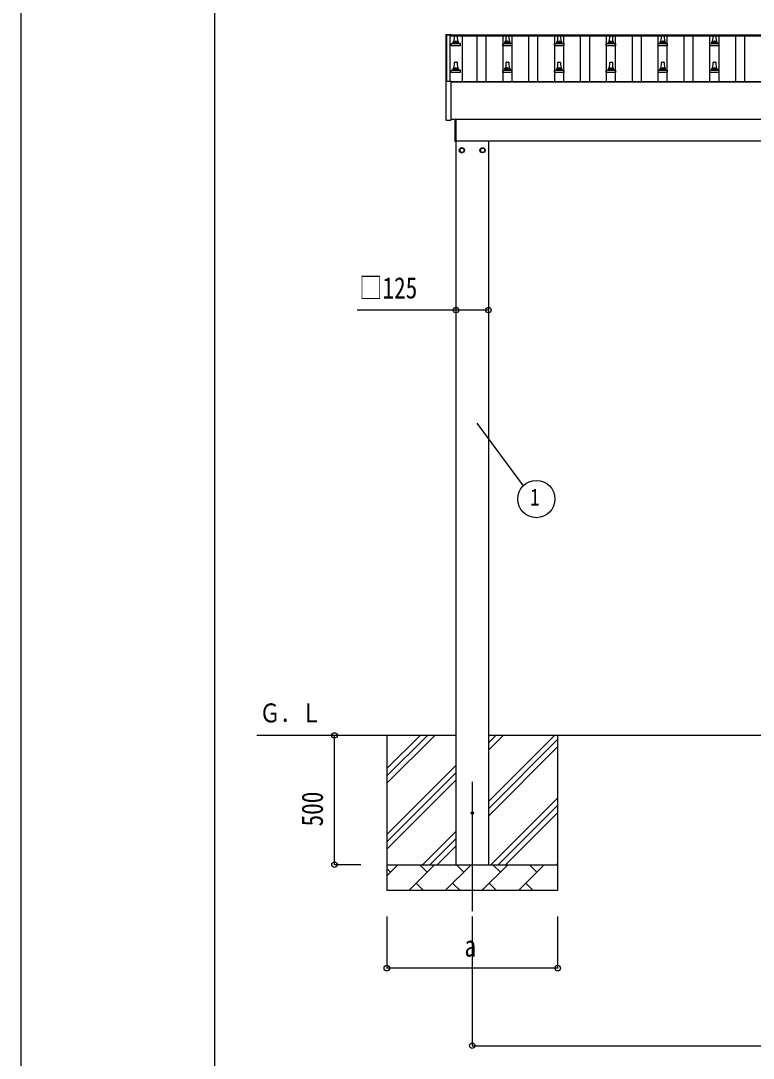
# Model space of a CAD drawing. Units: millimetres, scale not verified. Extents: x -10512 to 10512, y -7425 to 7425.
# Drawn here: x -10512 to -7681, y -3932 to 80 of the extents above; entities that cross this region are included whole.
import ezdxf
from ezdxf.enums import TextEntityAlignment as Align

# ---------------------------------------------------------------- set-up
doc = ezdxf.new("R2010")
doc.units = ezdxf.units.MM
doc.header["$LTSCALE"] = 30
for name, color, linetype in [('0-4_YKK_12', 2, 'Continuous'), ('0-5_YKK_13', 4, 'Continuous'), ('0-6_YKK_A1', 4, 'Continuous'), ('0-7_YKK_D', 6, 'Continuous'), ('0-8_YKK_ZWAK', 7, 'Continuous')]:
    doc.layers.add(name, color=color, linetype=linetype)
doc.styles.add('ＭＳ ゴシック', font='')
doc.styles.get('ＭＳ ゴシック').set_extended_font_data('MS Gothic')

msp = doc.modelspace()

# ---------------------------------------------------------------- linework, layer by layer
at = {"layer": '0-4_YKK_12'}
msp.add_line((-8767.45, -2863.5), (-8767.45, -3363.5), dxfattribs=at)
at = {"layer": '0-5_YKK_13'}
for p, q in [((-8869.25, 27.16), (-8869.25, 26.56)), ((-8869.25, 26.56), (-8869.25, -154.98)), ((-8868.25, 27.68), (-8850.25, 27.68)), ((-8849.25, 25.61), (-8849.25, 27.16)), ((-8849.25, 26.5), (-8849.25, 26.56)), ((-8836.95, -0.91), (-8836.22, 22.62)), ((-8835.22, 23.59), (-8826.68, 23.59)), ((-8825.68, 22.62), (-8824.95, -0.91)), ((-8636.95, -0.91), (-8636.22, 22.62)), ((-8635.22, 23.59), (-8626.68, 23.59)), ((-8625.68, 22.62), (-8624.95, -0.91)), ((-8436.95, -0.91), (-8436.22, 22.62)), ((-8435.22, 23.59), (-8426.68, 23.59)), ((-8425.68, 22.62), (-8424.95, -0.91)), ((-8236.95, -0.91), (-8236.22, 22.62)), ((-8235.22, 23.59), (-8226.68, 23.59)), ((-8225.68, 22.62), (-8224.95, -0.91)), ((-8036.95, -0.91), (-8036.22, 22.62)), ((-8035.22, 23.59), (-8026.68, 23.59)), ((-8025.68, 22.62), (-8024.95, -0.91)), ((-7836.95, -0.91), (-7836.22, 22.62)), ((-7835.22, 23.59), (-7826.68, 23.59)), ((-7825.68, 22.62), (-7824.95, -0.91)), ((-8849.2, -16.41), (-8849.2, -8.69)), ((-8812.7, -16.41), (-8849.2, -16.41)), ((-8848.82, -7.91), (-8813.08, -7.91)), ((-8848.44, -7.72), (-8841.71, -6.09)), ((-8841.33, -5.91), (-8820.57, -5.91)), ((-8840.95, -5.12), (-8840.95, -0.91)), ((-8839.95, -0.91), (-8821.95, -0.91)), ((-8820.95, -5.12), (-8820.95, -0.91)), ((-8813.46, -7.72), (-8820.19, -6.09)), ((-8812.7, -16.41), (-8812.7, -8.69)), ((-8649.2, -16.41), (-8649.2, -8.69)), ((-8612.7, -16.41), (-8649.2, -16.41)), ((-8648.82, -7.91), (-8613.08, -7.91)), ((-8648.44, -7.72), (-8641.71, -6.09)), ((-8641.33, -5.91), (-8620.57, -5.91)), ((-8640.95, -5.12), (-8640.95, -0.91)), ((-8639.95, -0.91), (-8621.95, -0.91)), ((-8620.95, -5.12), (-8620.95, -0.91)), ((-8613.46, -7.72), (-8620.19, -6.09)), ((-8612.7, -16.41), (-8612.7, -8.69)), ((-8449.2, -16.41), (-8449.2, -8.69)), ((-8412.7, -16.41), (-8449.2, -16.41)), ((-8448.82, -7.91), (-8413.08, -7.91)), ((-8448.44, -7.72), (-8441.71, -6.09)), ((-8441.33, -5.91), (-8420.57, -5.91)), ((-8440.95, -5.12), (-8440.95, -0.91)), ((-8439.95, -0.91), (-8421.95, -0.91)), ((-8420.95, -5.12), (-8420.95, -0.91)), ((-8413.46, -7.72), (-8420.19, -6.09)), ((-8412.7, -16.41), (-8412.7, -8.69)), ((-8249.2, -16.41), (-8249.2, -8.69)), ((-8212.7, -16.41), (-8249.2, -16.41)), ((-8248.82, -7.91), (-8213.08, -7.91)), ((-8248.44, -7.72), (-8241.71, -6.09)), ((-8241.33, -5.91), (-8220.57, -5.91)), ((-8240.95, -5.12), (-8240.95, -0.91)), ((-8239.95, -0.91), (-8221.95, -0.91)), ((-8220.95, -5.12), (-8220.95, -0.91)), ((-8213.46, -7.72), (-8220.19, -6.09)), ((-8212.7, -16.41), (-8212.7, -8.69)), ((-8049.2, -16.41), (-8049.2, -8.69)), ((-8012.7, -16.41), (-8049.2, -16.41)), ((-8048.82, -7.91), (-8013.08, -7.91)), ((-8048.44, -7.72), (-8041.71, -6.09)), ((-8041.33, -5.91), (-8020.57, -5.91)), ((-8040.95, -5.12), (-8040.95, -0.91)), ((-8039.95, -0.91), (-8021.95, -0.91)), ((-8020.95, -5.12), (-8020.95, -0.91)), ((-8013.46, -7.72), (-8020.19, -6.09)), ((-8012.7, -16.41), (-8012.7, -8.69)), ((-7849.2, -16.41), (-7849.2, -8.69)), ((-7812.7, -16.41), (-7849.2, -16.41)), ((-7848.82, -7.91), (-7813.08, -7.91)), ((-7848.44, -7.72), (-7841.71, -6.09)), ((-7841.33, -5.91), (-7820.57, -5.91)), ((-7840.95, -5.12), (-7840.95, -0.91)), ((-7839.95, -0.91), (-7821.95, -0.91)), ((-7820.95, -5.12), (-7820.95, -0.91)), ((-7813.46, -7.72), (-7820.19, -6.09)), ((-7812.7, -16.41), (-7812.7, -8.69)), ((-8835.22, -79.74), (-8826.68, -79.74)), ((-8635.22, -79.74), (-8626.68, -79.74)), ((-8435.22, -79.74), (-8426.68, -79.74)), ((-8235.22, -79.74), (-8226.68, -79.74)), ((-8035.22, -79.74), (-8026.68, -79.74)), ((-7835.22, -79.74), (-7826.68, -79.74)), ((-8849.2, -119.74), (-8849.2, -112.03)), ((-8812.7, -119.74), (-8849.2, -119.74)), ((-8848.82, -111.24), (-8813.08, -111.24)), ((-8848.44, -111.05), (-8841.71, -109.42)), ((-8841.33, -109.24), (-8820.57, -109.24)), ((-8840.95, -108.45), (-8840.95, -104.24)), ((-8839.95, -104.24), (-8821.95, -104.24)), ((-8836.95, -104.24), (-8836.22, -80.71)), ((-8825.68, -80.71), (-8824.95, -104.24)), ((-8820.95, -108.45), (-8820.95, -104.24)), ((-8813.46, -111.05), (-8820.19, -109.42)), ((-8812.7, -119.74), (-8812.7, -112.03)), ((-8649.2, -119.74), (-8649.2, -112.03)), ((-8612.7, -119.74), (-8649.2, -119.74)), ((-8648.82, -111.24), (-8613.08, -111.24)), ((-8648.44, -111.05), (-8641.71, -109.42)), ((-8641.33, -109.24), (-8620.57, -109.24)), ((-8640.95, -108.45), (-8640.95, -104.24)), ((-8639.95, -104.24), (-8621.95, -104.24)), ((-8636.95, -104.24), (-8636.22, -80.71)), ((-8625.68, -80.71), (-8624.95, -104.24)), ((-8620.95, -108.45), (-8620.95, -104.24)), ((-8613.46, -111.05), (-8620.19, -109.42)), ((-8612.7, -119.74), (-8612.7, -112.03)), ((-8449.2, -119.74), (-8449.2, -112.03)), ((-8412.7, -119.74), (-8449.2, -119.74)), ((-8448.82, -111.24), (-8413.08, -111.24)), ((-8448.44, -111.05), (-8441.71, -109.42)), ((-8441.33, -109.24), (-8420.57, -109.24)), ((-8440.95, -108.45), (-8440.95, -104.24)), ((-8439.95, -104.24), (-8421.95, -104.24)), ((-8436.95, -104.24), (-8436.22, -80.71)), ((-8425.68, -80.71), (-8424.95, -104.24)), ((-8420.95, -108.45), (-8420.95, -104.24)), ((-8413.46, -111.05), (-8420.19, -109.42)), ((-8412.7, -119.74), (-8412.7, -112.03)), ((-8249.2, -119.74), (-8249.2, -112.03)), ((-8212.7, -119.74), (-8249.2, -119.74)), ((-8248.82, -111.24), (-8213.08, -111.24)), ((-8248.44, -111.05), (-8241.71, -109.42)), ((-8241.33, -109.24), (-8220.57, -109.24)), ((-8240.95, -108.45), (-8240.95, -104.24)), ((-8239.95, -104.24), (-8221.95, -104.24)), ((-8236.95, -104.24), (-8236.22, -80.71)), ((-8225.68, -80.71), (-8224.95, -104.24)), ((-8220.95, -108.45), (-8220.95, -104.24)), ((-8213.46, -111.05), (-8220.19, -109.42)), ((-8212.7, -119.74), (-8212.7, -112.03)), ((-8049.2, -119.74), (-8049.2, -112.03)), ((-8012.7, -119.74), (-8049.2, -119.74)), ((-8048.82, -111.24), (-8013.08, -111.24)), ((-8048.44, -111.05), (-8041.71, -109.42)), ((-8041.33, -109.24), (-8020.57, -109.24)), ((-8040.95, -108.45), (-8040.95, -104.24)), ((-8039.95, -104.24), (-8021.95, -104.24)), ((-8036.95, -104.24), (-8036.22, -80.71)), ((-8025.68, -80.71), (-8024.95, -104.24)), ((-8020.95, -108.45), (-8020.95, -104.24)), ((-8013.46, -111.05), (-8020.19, -109.42)), ((-8012.7, -119.74), (-8012.7, -112.03)), ((-7849.2, -119.74), (-7849.2, -112.03)), ((-7812.7, -119.74), (-7849.2, -119.74)), ((-7848.82, -111.24), (-7813.08, -111.24)), ((-7848.44, -111.05), (-7841.71, -109.42)), ((-7841.33, -109.24), (-7820.57, -109.24)), ((-7840.95, -108.45), (-7840.95, -104.24)), ((-7839.95, -104.24), (-7821.95, -104.24)), ((-7836.95, -104.24), (-7836.22, -80.71)), ((-7825.68, -80.71), (-7824.95, -104.24)), ((-7820.95, -108.45), (-7820.95, -104.24)), ((-7813.46, -111.05), (-7820.19, -109.42)), ((-7812.7, -119.74), (-7812.7, -112.03)), ((-8869.25, -154.99), (-8869.25, -302.99)), ((-8868.25, -154.49), (-8868.75, -154.49)), ((-8850.25, -154.49), (-8868.25, -154.49)), ((-8849.75, -154.49), (-8850.25, -154.49)), ((-8849.25, -302.99), (-8849.25, -154.99)), ((-8868.75, -303.49), (-8849.75, -303.49)), ((-8832.95, -386), (-8832.95, -300.86)), ((-8830.95, -300.86), (-8830.95, -386)), ((-8830.95, -386), (-8832.95, -386)), ((-8798.85, -420.25), (-8798.95, -420.25)), ((-8798.85, -420.75), (-8798.95, -420.75)), ((-8736.05, -420.25), (-8735.95, -420.25)), ((-8736.05, -420.75), (-8735.95, -420.75))]:
    msp.add_line(p, q, dxfattribs=at)
for points in [[(-8869.25, 27.16), (-8869.22, 27.35), (-8869.14, 27.48), (-8869.05, 27.56), (-8868.97, 27.62), (-8868.89, 27.65), (-8868.84, 27.66), (-8868.8, 27.66), (-8868.76, 27.67), (-8868.57, 27.68), (-8868.39, 27.68), (-8868.25, 27.68)], [(-8850.25, 27.68), (-8850.06, 27.68), (-8849.89, 27.68), (-8849.75, 27.67), (-8849.68, 27.66), (-8849.62, 27.65), (-8849.53, 27.61), (-8849.4, 27.52), (-8849.31, 27.39), (-8849.3, 27.36)]]:
    msp.add_lwpolyline(points, dxfattribs=at)
for points in [[(-8807.45, -410.69), (-8815.95, -415.59), (-8815.95, -425.41), (-8807.45, -430.31), (-8798.95, -425.41), (-8798.95, -415.59)], [(-8727.45, -410.69), (-8718.95, -415.59), (-8718.95, -425.41), (-8727.45, -430.31), (-8735.95, -425.41), (-8735.95, -415.59)]]:
    msp.add_lwpolyline(points, close=True, dxfattribs=at)
for centre, radius in [((-8807.45, -420.5), 10), ((-8807.45, -420.5), 8.5), ((-8727.45, -420.5), 10), ((-8727.45, -420.5), 8.5), ((-8767.45, -2983.5), 4.5)]:
    msp.add_circle(centre, radius, dxfattribs=at)
for centre, radius, start, end in [((-8849.75, 27.16), 0.499, 0.00068, 23.5008), ((-8836.87, -1.54), 4.13, 90, 171.17633), ((-8835.22, 22.59), 1, 90, 178.60509), ((-8827.62, -0.91), 4.83, 133.60282, 180), ((-8834.28, -0.91), 4.83, 0, 46.39718), ((-8826.68, 22.59), 1, 1.39491, 90), ((-8825.04, -1.54), 4.13, 8.82367, 90), ((-8636.87, -1.54), 4.13, 90, 171.17633), ((-8635.22, 22.59), 1, 90, 178.60509), ((-8627.62, -0.91), 4.83, 133.60282, 180), ((-8634.28, -0.91), 4.83, 0, 46.39718), ((-8626.68, 22.59), 1, 1.39491, 90), ((-8625.04, -1.54), 4.13, 8.82367, 90), ((-8436.87, -1.54), 4.13, 90, 171.17633), ((-8435.22, 22.59), 1, 90, 178.60509), ((-8427.62, -0.91), 4.83, 133.60282, 180), ((-8434.28, -0.91), 4.83, 0, 46.39718), ((-8426.68, 22.59), 1, 1.39491, 90), ((-8425.04, -1.54), 4.13, 8.82367, 90), ((-8236.87, -1.54), 4.13, 90, 171.17633), ((-8235.22, 22.59), 1, 90, 178.60509), ((-8227.62, -0.91), 4.83, 133.60282, 180), ((-8234.28, -0.91), 4.83, 0, 46.39718), ((-8226.68, 22.59), 1, 1.39491, 90), ((-8225.04, -1.54), 4.13, 8.82367, 90), ((-8036.87, -1.54), 4.13, 90, 171.17633), ((-8035.22, 22.59), 1, 90, 178.60509), ((-8027.62, -0.91), 4.83, 133.60282, 180), ((-8034.28, -0.91), 4.83, 0, 46.39718), ((-8026.68, 22.59), 1, 1.39491, 90), ((-8025.04, -1.54), 4.13, 8.82367, 90), ((-7836.87, -1.54), 4.13, 90, 171.17633), ((-7835.22, 22.59), 1, 90, 178.60509), ((-7827.62, -0.91), 4.83, 133.60282, 180), ((-7834.28, -0.91), 4.83, 0, 46.39718), ((-7826.68, 22.59), 1, 1.39491, 90), ((-7825.04, -1.54), 4.13, 8.82367, 90), ((-8848.2, -8.69), 1, 103.62699, 180), ((-8841.95, -5.12), 1, 283.62699, 0), ((-8839.95, -1.91), 1, 90, 180), ((-8821.95, -1.91), 1, 0, 90), ((-8819.95, -5.12), 1, 180, 256.37301), ((-8813.7, -8.69), 1, 0, 76.37301), ((-8648.2, -8.69), 1, 103.62699, 180), ((-8641.95, -5.12), 1, 283.62699, 0), ((-8639.95, -1.91), 1, 90, 180), ((-8621.95, -1.91), 1, 0, 90), ((-8619.95, -5.12), 1, 180, 256.37301), ((-8613.7, -8.69), 1, 0, 76.37301), ((-8448.2, -8.69), 1, 103.62699, 180), ((-8441.95, -5.12), 1, 283.62699, 0), ((-8439.95, -1.91), 1, 90, 180), ((-8421.95, -1.91), 1, 0, 90), ((-8419.95, -5.12), 1, 180, 256.37301), ((-8413.7, -8.69), 1, 0, 76.37301), ((-8248.2, -8.69), 1, 103.62699, 180), ((-8241.95, -5.12), 1, 283.62699, 0), ((-8239.95, -1.91), 1, 90, 180), ((-8221.95, -1.91), 1, 0, 90), ((-8219.95, -5.12), 1, 180, 256.37301), ((-8213.7, -8.69), 1, 0, 76.37301), ((-8048.2, -8.69), 1, 103.62699, 180), ((-8041.95, -5.12), 1, 283.62699, 0), ((-8039.95, -1.91), 1, 90, 180), ((-8021.95, -1.91), 1, 0, 90), ((-8019.95, -5.12), 1, 180, 256.37301), ((-8013.7, -8.69), 1, 0, 76.37301), ((-7848.2, -8.69), 1, 103.62699, 180), ((-7841.95, -5.12), 1, 283.62699, 0), ((-7839.95, -1.91), 1, 90, 180), ((-7821.95, -1.91), 1, 0, 90), ((-7819.95, -5.12), 1, 180, 256.37301), ((-7813.7, -8.69), 1, 0, 76.37301), ((-8835.22, -80.74), 1, 90, 178.60509), ((-8826.68, -80.74), 1, 1.39491, 90), ((-8635.22, -80.74), 1, 90, 178.60509), ((-8626.68, -80.74), 1, 1.39491, 90), ((-8435.22, -80.74), 1, 90, 178.60509), ((-8426.68, -80.74), 1, 1.39491, 90), ((-8235.22, -80.74), 1, 90, 178.60509), ((-8226.68, -80.74), 1, 1.39491, 90), ((-8035.22, -80.74), 1, 90, 178.60509), ((-8026.68, -80.74), 1, 1.39491, 90), ((-7835.22, -80.74), 1, 90, 178.60509), ((-7826.68, -80.74), 1, 1.39491, 90), ((-8848.2, -112.03), 1, 103.62699, 180), ((-8841.95, -108.45), 1, 283.62699, 0), ((-8836.87, -104.87), 4.13, 90, 171.17633), ((-8839.95, -105.24), 1, 90, 180), ((-8827.62, -104.24), 4.83, 133.60282, 180), ((-8834.28, -104.24), 4.83, 0, 46.39718), ((-8825.04, -104.87), 4.13, 8.82367, 90), ((-8821.95, -105.24), 1, 0, 90), ((-8819.95, -108.45), 1, 180, 256.37301), ((-8813.7, -112.03), 1, 0, 76.37301), ((-8648.2, -112.03), 1, 103.62699, 180), ((-8641.95, -108.45), 1, 283.62699, 0), ((-8636.87, -104.87), 4.13, 90, 171.17633), ((-8639.95, -105.24), 1, 90, 180), ((-8627.62, -104.24), 4.83, 133.60282, 180), ((-8634.28, -104.24), 4.83, 0, 46.39718), ((-8625.04, -104.87), 4.13, 8.82367, 90), ((-8621.95, -105.24), 1, 0, 90), ((-8619.95, -108.45), 1, 180, 256.37301), ((-8613.7, -112.03), 1, 0, 76.37301), ((-8448.2, -112.03), 1, 103.62699, 180), ((-8441.95, -108.45), 1, 283.62699, 0), ((-8436.87, -104.87), 4.13, 90, 171.17633), ((-8439.95, -105.24), 1, 90, 180), ((-8427.62, -104.24), 4.83, 133.60282, 180), ((-8434.28, -104.24), 4.83, 0, 46.39718), ((-8425.04, -104.87), 4.13, 8.82367, 90), ((-8421.95, -105.24), 1, 0, 90), ((-8419.95, -108.45), 1, 180, 256.37301), ((-8413.7, -112.03), 1, 0, 76.37301), ((-8248.2, -112.03), 1, 103.62699, 180), ((-8241.95, -108.45), 1, 283.62699, 0), ((-8236.87, -104.87), 4.13, 90, 171.17633), ((-8239.95, -105.24), 1, 90, 180), ((-8227.62, -104.24), 4.83, 133.60282, 180), ((-8234.28, -104.24), 4.83, 0, 46.39718), ((-8225.04, -104.87), 4.13, 8.82367, 90), ((-8221.95, -105.24), 1, 0, 90), ((-8219.95, -108.45), 1, 180, 256.37301), ((-8213.7, -112.03), 1, 0, 76.37301), ((-8048.2, -112.03), 1, 103.62699, 180), ((-8041.95, -108.45), 1, 283.62699, 0), ((-8036.87, -104.87), 4.13, 90, 171.17633), ((-8039.95, -105.24), 1, 90, 180), ((-8027.62, -104.24), 4.83, 133.60282, 180), ((-8034.28, -104.24), 4.83, 0, 46.39718), ((-8025.04, -104.87), 4.13, 8.82367, 90), ((-8021.95, -105.24), 1, 0, 90), ((-8019.95, -108.45), 1, 180, 256.37301), ((-8013.7, -112.03), 1, 0, 76.37301), ((-7848.2, -112.03), 1, 103.62699, 180), ((-7841.95, -108.45), 1, 283.62699, 0), ((-7836.87, -104.87), 4.13, 90, 171.17633), ((-7839.95, -105.24), 1, 90, 180), ((-7827.62, -104.24), 4.83, 133.60282, 180), ((-7834.28, -104.24), 4.83, 0, 46.39718), ((-7825.04, -104.87), 4.13, 8.82367, 90), ((-7821.95, -105.24), 1, 0, 90), ((-7819.95, -108.45), 1, 180, 256.37301), ((-7813.7, -112.03), 1, 0, 76.37301), ((-8868.75, -154.99), 0.5, 90, 180), ((-8849.75, -154.99), 0.5, 0, 90), ((-8868.75, -302.99), 0.5, 180, 270), ((-8849.75, -302.99), 0.5, 270, 0), ((-8807.45, -420.5), 8.6, 171.25399, 188.74601), ((-8807.45, -420.5), 8.6, 111.25399, 128.74601), ((-8807.45, -420.5), 8.6, 231.25399, 248.74601), ((-8807.45, -420.5), 8.6, 51.25399, 68.74601), ((-8807.45, -420.5), 8.6, 291.25399, 308.74601), ((-8807.45, -420.5), 8.6, 1.66581, 8.74601), ((-8807.45, -420.5), 8.6, 351.25399, 358.33419), ((-8727.45, -420.5), 8.6, 171.25399, 178.33419), ((-8727.45, -420.5), 8.6, 181.66581, 188.74601), ((-8727.45, -420.5), 8.6, 111.25399, 128.74601), ((-8727.45, -420.5), 8.6, 231.25399, 248.74601), ((-8727.45, -420.5), 8.6, 51.25399, 68.74601), ((-8727.45, -420.5), 8.6, 291.25399, 308.74601), ((-8727.45, -420.5), 8.6, 351.25399, 8.74601)]:
    msp.add_arc(centre, radius, start, end, dxfattribs=at)
at = {"layer": '0-6_YKK_A1'}
for p, q in [((-8865.95, 25.53), (-8853.95, 25.53)), ((-8865.95, -154.49), (-8865.95, 25.53)), ((-8853.95, 25.61), (-5807.95, 25.61)), ((-8853.95, 25.61), (-8853.95, 22.03)), ((-8853.95, 25.53), (-8853.95, -154.49)), ((-8853.95, 22.03), (-5807.95, 22.03)), ((-8805.95, 22.91), (-8805.95, -154.43)), ((-8748.45, -154.43), (-8748.45, 22.03)), ((-8713.45, -154.43), (-8713.45, 22.03)), ((-8648.45, -154.43), (-8648.45, 22.03)), ((-8613.45, -154.43), (-8613.45, 22.03)), ((-8548.45, -154.43), (-8548.45, 22.03)), ((-8513.45, -154.43), (-8513.45, 22.03)), ((-8448.45, -154.43), (-8448.45, 22.03)), ((-8413.45, -154.43), (-8413.45, 22.03)), ((-8348.45, -154.43), (-8348.45, 22.03)), ((-8313.45, -154.43), (-8313.45, 22.03)), ((-8248.45, -154.43), (-8248.45, 22.03)), ((-8213.45, -154.43), (-8213.45, 22.03)), ((-8148.45, -154.43), (-8148.45, 22.03)), ((-8113.45, -154.43), (-8113.45, 22.03)), ((-8048.45, -154.43), (-8048.45, 22.03)), ((-8013.45, -154.43), (-8013.45, 22.03)), ((-7948.45, -154.43), (-7948.45, 22.03)), ((-7913.45, -154.43), (-7913.45, 22.03)), ((-7848.45, -154.43), (-7848.45, 22.03)), ((-7813.45, -154.43), (-7813.45, 22.03)), ((-7748.45, -154.43), (-7748.45, 22.03)), ((-7713.45, -154.43), (-7713.45, 22.03)), ((-8853.95, -154.43), (-5807.95, -154.43)), ((-8849.25, -155.99), (-5812.65, -155.99)), ((-5812.65, -300.86), (-8849.25, -300.86)), ((-8830.95, -383.5), (-5934.95, -383.5)), ((-8829.95, -3183.5), (-8829.95, -383.5)), ((-8704.95, -383.5), (-8704.95, -3183.5)), ((-8829.95, -2683.5), (-9599.95, -2683.5)), ((-9097.45, -2683.5), (-9097.45, -3283.5)), ((-9097.45, -2868.55), (-8912.4, -2683.5)), ((-9097.45, -2840.27), (-8940.68, -2683.5)), ((-9097.45, -2811.98), (-8968.97, -2683.5)), ((-5956.95, -2683.5), (-8704.95, -2683.5)), ((-8704.95, -2938.6), (-8449.85, -2683.5)), ((-8704.95, -2740.61), (-8647.84, -2683.5)), ((-8704.95, -2712.32), (-8676.13, -2683.5)), ((-8437.45, -2683.5), (-8437.45, -3283.5)), ((-8704.95, -2966.88), (-8437.45, -2699.38)), ((-8704.95, -2995.17), (-8437.45, -2727.67)), ((-9097.45, -3066.54), (-8829.95, -2799.04)), ((-9097.45, -3094.82), (-8829.95, -2827.32)), ((-9097.45, -3123.11), (-8829.95, -2855.61)), ((-8695.29, -3183.5), (-8437.45, -2925.66)), ((-8667.01, -3183.5), (-8437.45, -2953.94)), ((-8638.72, -3183.5), (-8437.45, -2982.23)), ((-8959.85, -3183.5), (-8829.95, -3053.6)), ((-8931.57, -3183.5), (-8829.95, -3081.88)), ((-8903.28, -3183.5), (-8829.95, -3110.17)), ((-9097.45, -3183.5), (-8437.45, -3183.5)), ((-9097.45, -3226.39), (-9054.56, -3183.5)), ((-9083.11, -3212.05), (-9097.45, -3197.71)), ((-9013.14, -3283.5), (-8913.14, -3183.5)), ((-8941.69, -3212.05), (-8970.24, -3183.5)), ((-8871.71, -3283.5), (-8771.71, -3183.5)), ((-8800.27, -3212.05), (-8828.82, -3183.5)), ((-8730.29, -3283.5), (-8630.29, -3183.5)), ((-8658.85, -3212.05), (-8687.4, -3183.5)), ((-8588.87, -3283.5), (-8488.87, -3183.5)), ((-8517.43, -3212.05), (-8545.98, -3183.5)), ((-8440.73, -3183.5), (-8437.45, -3180.22)), ((-8437.45, -3283.5), (-9097.45, -3283.5)), ((-8984.58, -3254.95), (-8956.03, -3283.5)), ((-8843.16, -3254.95), (-8814.61, -3283.5)), ((-8701.74, -3254.95), (-8673.19, -3283.5)), ((-8560.32, -3254.95), (-8531.77, -3283.5))]:
    msp.add_line(p, q, dxfattribs=at)
at = {"layer": '0-7_YKK_D'}
for p, q in [((-8829.95, -1038.5), (-8829.95, -1039.5)), ((-8750.16, -1475.59), (-8570.36, -1718.23)), ((-9299.95, -3183.5), (-9299.95, -2683.5)), ((-9197.45, -3183.5), (-9300.95, -3183.5)), ((-9097.45, -3383.5), (-9097.45, -3584.5)), ((-8767.45, -3383.5), (-8767.45, -3884.5)), ((-8437.45, -3383.5), (-8437.45, -3584.5)), ((-8437.45, -3583.5), (-9097.45, -3583.5)), ((-8767.45, -3883.5), (-5894.45, -3883.5))]:
    msp.add_line(p, q, dxfattribs=at)
msp.add_lwpolyline([(-8704.95, -1038.5), (-8829.95, -1038.5), (-9212.45, -1038.5)], dxfattribs=at)
for centre, radius in [((-8829.95, -1038.5), 10.62), ((-8704.95, -1038.5), 10.62), ((-8519.64, -1769.33), 72), ((-9299.95, -2683.5), 10.62), ((-9299.95, -3183.5), 10.62), ((-9097.45, -3583.5), 10.62), ((-8437.45, -3583.5), 10.62), ((-8767.45, -3883.5), 10.62)]:
    msp.add_circle(centre, radius, dxfattribs=at)
at = {"layer": '0-8_YKK_ZWAK'}
msp.add_line((-9762.45, -6312.5), (-9762.45, 6937.5), dxfattribs=at)
msp.add_lwpolyline([(-10512.5, -7425), (10512.5, -7425), (10512.5, 7425), (-10512.5, 7425)], close=True, dxfattribs=at)

# ---------------------------------------------------------------- texts
at = {"layer": '0-6_YKK_A1', "style": 'ＭＳ ゴシック', "width": 0.8}
msp.add_text('Ｇ．Ｌ', height=73.31, dxfattribs=at).set_placement((-9589.36, -2655.05), align=Align.BOTTOM_LEFT)
at = {"layer": '0-7_YKK_D', "style": 'ＭＳ ゴシック', "width": 0.8}
for s, height, p in [('□125', 82.48, (-9204.45, -1018.5)), ('1', 65.98, (-8543.64, -1814.33)), ('a', 82.48, (-8797.45, -3563.5))]:
    msp.add_text(s, height=height, dxfattribs=at).set_placement(p, align=Align.BOTTOM_LEFT)
msp.add_text('500', height=82.48, rotation=90, dxfattribs=at).set_placement((-9319.95, -3035.5), align=Align.BOTTOM_LEFT)

doc.saveas('drawing.dxf')
